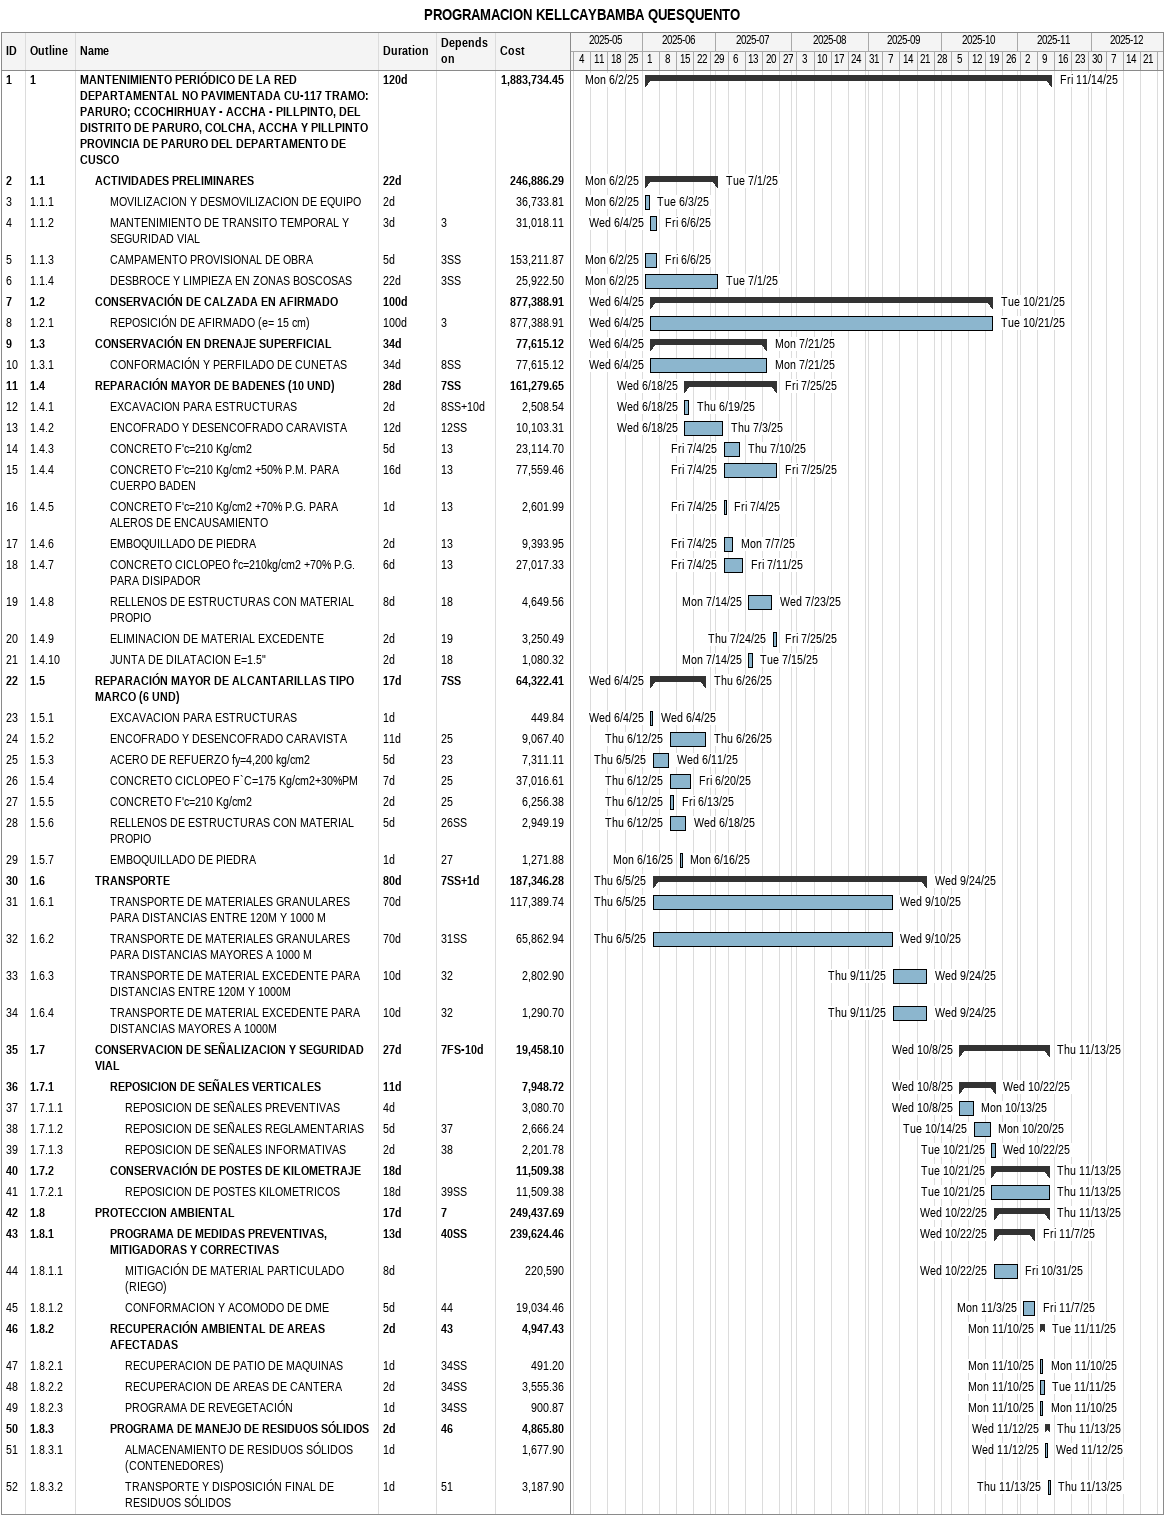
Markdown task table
PROGRAMACION KELLCAYBAMBA QUESQUENTO

| ID | WBS | Task | Duration | Start | Finish | Predecessors | Cost |
|---|---|---|---|---|---|---|---|
| 1 | 1 | **MANTENIMIENTO PERIÓDICO DE LA RED DEPARTAMENTAL NO PAVIMENTADA CU-117 TRAMO: PARURO; CCOCHIRHUAY - ACCHA - PILLPINTO, DEL DISTRITO DE PARURO, COLCHA, ACCHA Y PILLPINTO PROVINCIA DE PARURO DEL DEPARTAMENTO DE CUSCO** | 120d | 2025-06-02 | 2025-11-14 |  | 1883734.45 |
| 2 | 1.1 | **ACTIVIDADES PRELIMINARES** | 22d | 2025-06-02 | 2025-07-01 |  | 246886.29 |
| 3 | 1.1.1 | MOVILIZACION Y DESMOVILIZACION DE EQUIPO | 2d | 2025-06-02 | 2025-06-03 |  | 36733.81 |
| 4 | 1.1.2 | MANTENIMIENTO DE TRANSITO TEMPORAL Y SEGURIDAD VIAL | 3d | 2025-06-04 | 2025-06-06 | 3 | 31018.11 |
| 5 | 1.1.3 | CAMPAMENTO PROVISIONAL DE OBRA | 5d | 2025-06-02 | 2025-06-06 | 3SS | 153211.87 |
| 6 | 1.1.4 | DESBROCE Y LIMPIEZA EN ZONAS BOSCOSAS | 22d | 2025-06-02 | 2025-07-01 | 3SS | 25922.50 |
| 7 | 1.2 | **CONSERVACIÓN DE CALZADA EN AFIRMADO** | 100d | 2025-06-04 | 2025-10-21 |  | 877388.91 |
| 8 | 1.2.1 | REPOSICIÓN DE AFIRMADO (e= 15 cm) | 100d | 2025-06-04 | 2025-10-21 | 3 | 877388.91 |
| 9 | 1.3 | **CONSERVACIÓN EN DRENAJE SUPERFICIAL** | 34d | 2025-06-04 | 2025-07-21 |  | 77615.12 |
| 10 | 1.3.1 | CONFORMACIÓN Y PERFILADO DE CUNETAS | 34d | 2025-06-04 | 2025-07-21 | 8SS | 77615.12 |
| 11 | 1.4 | **REPARACIÓN MAYOR DE BADENES (10 UND)** | 28d | 2025-06-18 | 2025-07-25 | 7SS | 161279.65 |
| 12 | 1.4.1 | EXCAVACION PARA ESTRUCTURAS | 2d | 2025-06-18 | 2025-06-19 | 8SS+10d | 2508.54 |
| 13 | 1.4.2 | ENCOFRADO Y DESENCOFRADO CARAVISTA | 12d | 2025-06-18 | 2025-07-03 | 12SS | 10103.31 |
| 14 | 1.4.3 | CONCRETO F'c=210 Kg/cm2 | 5d | 2025-07-04 | 2025-07-10 | 13 | 23114.70 |
| 15 | 1.4.4 | CONCRETO F'c=210 Kg/cm2 +50% P.M. PARA CUERPO BADEN | 16d | 2025-07-04 | 2025-07-25 | 13 | 77559.46 |
| 16 | 1.4.5 | CONCRETO F'c=210 Kg/cm2 +70% P.G. PARA ALEROS DE ENCAUSAMIENTO | 1d | 2025-07-04 | 2025-07-04 | 13 | 2601.99 |
| 17 | 1.4.6 | EMBOQUILLADO DE PIEDRA | 2d | 2025-07-04 | 2025-07-07 | 13 | 9393.95 |
| 18 | 1.4.7 | CONCRETO CICLOPEO f'c=210kg/cm2 +70% P.G. PARA DISIPADOR | 6d | 2025-07-04 | 2025-07-11 | 13 | 27017.33 |
| 19 | 1.4.8 | RELLENOS DE ESTRUCTURAS CON MATERIAL PROPIO | 8d | 2025-07-14 | 2025-07-23 | 18 | 4649.56 |
| 20 | 1.4.9 | ELIMINACION DE MATERIAL EXCEDENTE | 2d | 2025-07-24 | 2025-07-25 | 19 | 3250.49 |
| 21 | 1.4.10 | JUNTA DE DILATACION E=1.5" | 2d | 2025-07-14 | 2025-07-15 | 18 | 1080.32 |
| 22 | 1.5 | **REPARACIÓN MAYOR DE ALCANTARILLAS TIPO MARCO (6 UND)** | 17d | 2025-06-04 | 2025-06-26 | 7SS | 64322.41 |
| 23 | 1.5.1 | EXCAVACION PARA ESTRUCTURAS | 1d | 2025-06-04 | 2025-06-04 |  | 449.84 |
| 24 | 1.5.2 | ENCOFRADO Y DESENCOFRADO CARAVISTA | 11d | 2025-06-12 | 2025-06-26 | 25 | 9067.40 |
| 25 | 1.5.3 | ACERO DE REFUERZO fy=4,200 kg/cm2 | 5d | 2025-06-05 | 2025-06-11 | 23 | 7311.11 |
| 26 | 1.5.4 | CONCRETO CICLOPEO F`C=175 Kg/cm2+30%PM | 7d | 2025-06-12 | 2025-06-20 | 25 | 37016.61 |
| 27 | 1.5.5 | CONCRETO F'c=210 Kg/cm2 | 2d | 2025-06-12 | 2025-06-13 | 25 | 6256.38 |
| 28 | 1.5.6 | RELLENOS DE ESTRUCTURAS CON MATERIAL PROPIO | 5d | 2025-06-12 | 2025-06-18 | 26SS | 2949.19 |
| 29 | 1.5.7 | EMBOQUILLADO DE PIEDRA | 1d | 2025-06-16 | 2025-06-16 | 27 | 1271.88 |
| 30 | 1.6 | **TRANSPORTE** | 80d | 2025-06-05 | 2025-09-24 | 7SS+1d | 187346.28 |
| 31 | 1.6.1 | TRANSPORTE DE MATERIALES GRANULARES PARA DISTANCIAS ENTRE 120M Y 1000 M | 70d | 2025-06-05 | 2025-09-10 |  | 117389.74 |
| 32 | 1.6.2 | TRANSPORTE DE MATERIALES GRANULARES PARA DISTANCIAS MAYORES A 1000 M | 70d | 2025-06-05 | 2025-09-10 | 31SS | 65862.94 |
| 33 | 1.6.3 | TRANSPORTE DE MATERIAL EXCEDENTE PARA DISTANCIAS ENTRE 120M Y 1000M | 10d | 2025-09-11 | 2025-09-24 | 32 | 2802.90 |
| 34 | 1.6.4 | TRANSPORTE DE MATERIAL EXCEDENTE PARA DISTANCIAS MAYORES A 1000M | 10d | 2025-09-11 | 2025-09-24 | 32 | 1290.70 |
| 35 | 1.7 | **CONSERVACION DE SEÑALIZACION Y SEGURIDAD VIAL** | 27d | 2025-10-08 | 2025-11-13 | 7FS-10d | 19458.10 |
| 36 | 1.7.1 | **REPOSICION DE SEÑALES VERTICALES** | 11d | 2025-10-08 | 2025-10-22 |  | 7948.72 |
| 37 | 1.7.1.1 | REPOSICION DE SEÑALES PREVENTIVAS | 4d | 2025-10-08 | 2025-10-13 |  | 3080.70 |
| 38 | 1.7.1.2 | REPOSICION DE SEÑALES REGLAMENTARIAS | 5d | 2025-10-14 | 2025-10-20 | 37 | 2666.24 |
| 39 | 1.7.1.3 | REPOSICION DE SEÑALES INFORMATIVAS | 2d | 2025-10-21 | 2025-10-22 | 38 | 2201.78 |
| 40 | 1.7.2 | **CONSERVACIÓN DE POSTES DE KILOMETRAJE** | 18d | 2025-10-21 | 2025-11-13 |  | 11509.38 |
| 41 | 1.7.2.1 | REPOSICION DE POSTES KILOMETRICOS | 18d | 2025-10-21 | 2025-11-13 | 39SS | 11509.38 |
| 42 | 1.8 | **PROTECCION AMBIENTAL** | 17d | 2025-10-22 | 2025-11-13 | 7 | 249437.69 |
| 43 | 1.8.1 | **PROGRAMA DE MEDIDAS PREVENTIVAS, MITIGADORAS Y CORRECTIVAS** | 13d | 2025-10-22 | 2025-11-07 | 40SS | 239624.46 |
| 44 | 1.8.1.1 | MITIGACIÓN DE MATERIAL PARTICULADO (RIEGO) | 8d | 2025-10-22 | 2025-10-31 |  | 220590 |
| 45 | 1.8.1.2 | CONFORMACION Y ACOMODO DE DME | 5d | 2025-11-03 | 2025-11-07 | 44 | 19034.46 |
| 46 | 1.8.2 | **RECUPERACIÓN AMBIENTAL DE AREAS AFECTADAS** | 2d | 2025-11-10 | 2025-11-11 | 43 | 4947.43 |
| 47 | 1.8.2.1 | RECUPERACION DE PATIO DE MAQUINAS | 1d | 2025-11-10 | 2025-11-10 | 34SS | 491.20 |
| 48 | 1.8.2.2 | RECUPERACION DE AREAS DE CANTERA | 2d | 2025-11-10 | 2025-11-11 | 34SS | 3555.36 |
| 49 | 1.8.2.3 | PROGRAMA DE REVEGETACIÓN | 1d | 2025-11-10 | 2025-11-10 | 34SS | 900.87 |
| 50 | 1.8.3 | **PROGRAMA DE MANEJO DE RESIDUOS SÓLIDOS** | 2d | 2025-11-12 | 2025-11-13 | 46 | 4865.80 |
| 51 | 1.8.3.1 | ALMACENAMIENTO DE RESIDUOS SÓLIDOS (CONTENEDORES) | 1d | 2025-11-12 | 2025-11-12 |  | 1677.90 |
| 52 | 1.8.3.2 | TRANSPORTE Y DISPOSICIÓN FINAL DE RESIDUOS SÓLIDOS | 1d | 2025-11-13 | 2025-11-13 | 51 | 3187.90 |
